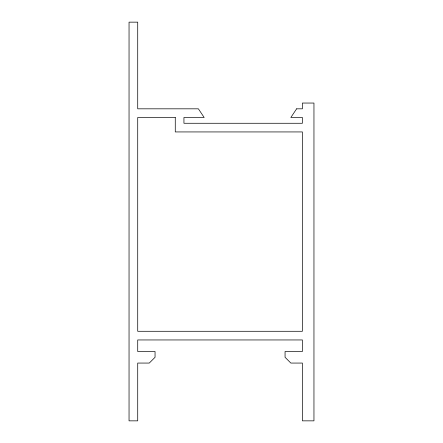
<?xml version="1.0" encoding="UTF-8"?>
<svg xmlns="http://www.w3.org/2000/svg" width="443" height="443" viewBox="0 0 443 443"><rect width="100%" height="100%" fill="white"/><g stroke="black" fill="none" stroke-linecap="round" stroke-linejoin="round"><path stroke-width="0.66" d="M296.616 108.823L290.841 117.489L302.397 117.489L302.397 123.27L183.939 123.27L183.939 117.489L204.168 117.489L198.386 108.823L137.718 108.823L137.718 22.15L129.046 22.15L129.046 420.85L137.718 420.85L137.718 363.066L149.274 363.066L155.05 357.291L155.05 351.509L137.718 351.509L137.718 339.953L302.397 339.953L302.397 351.509L285.059 351.509L285.059 357.291L290.841 363.066L302.397 363.066L302.397 420.85L313.954 420.85L313.954 103.047L302.397 103.047L302.397 108.823L296.616 108.823M175.273 117.489L137.718 117.489L137.718 331.286L302.397 331.286L302.397 131.936L175.273 131.936L175.273 117.489"/></g></svg>
